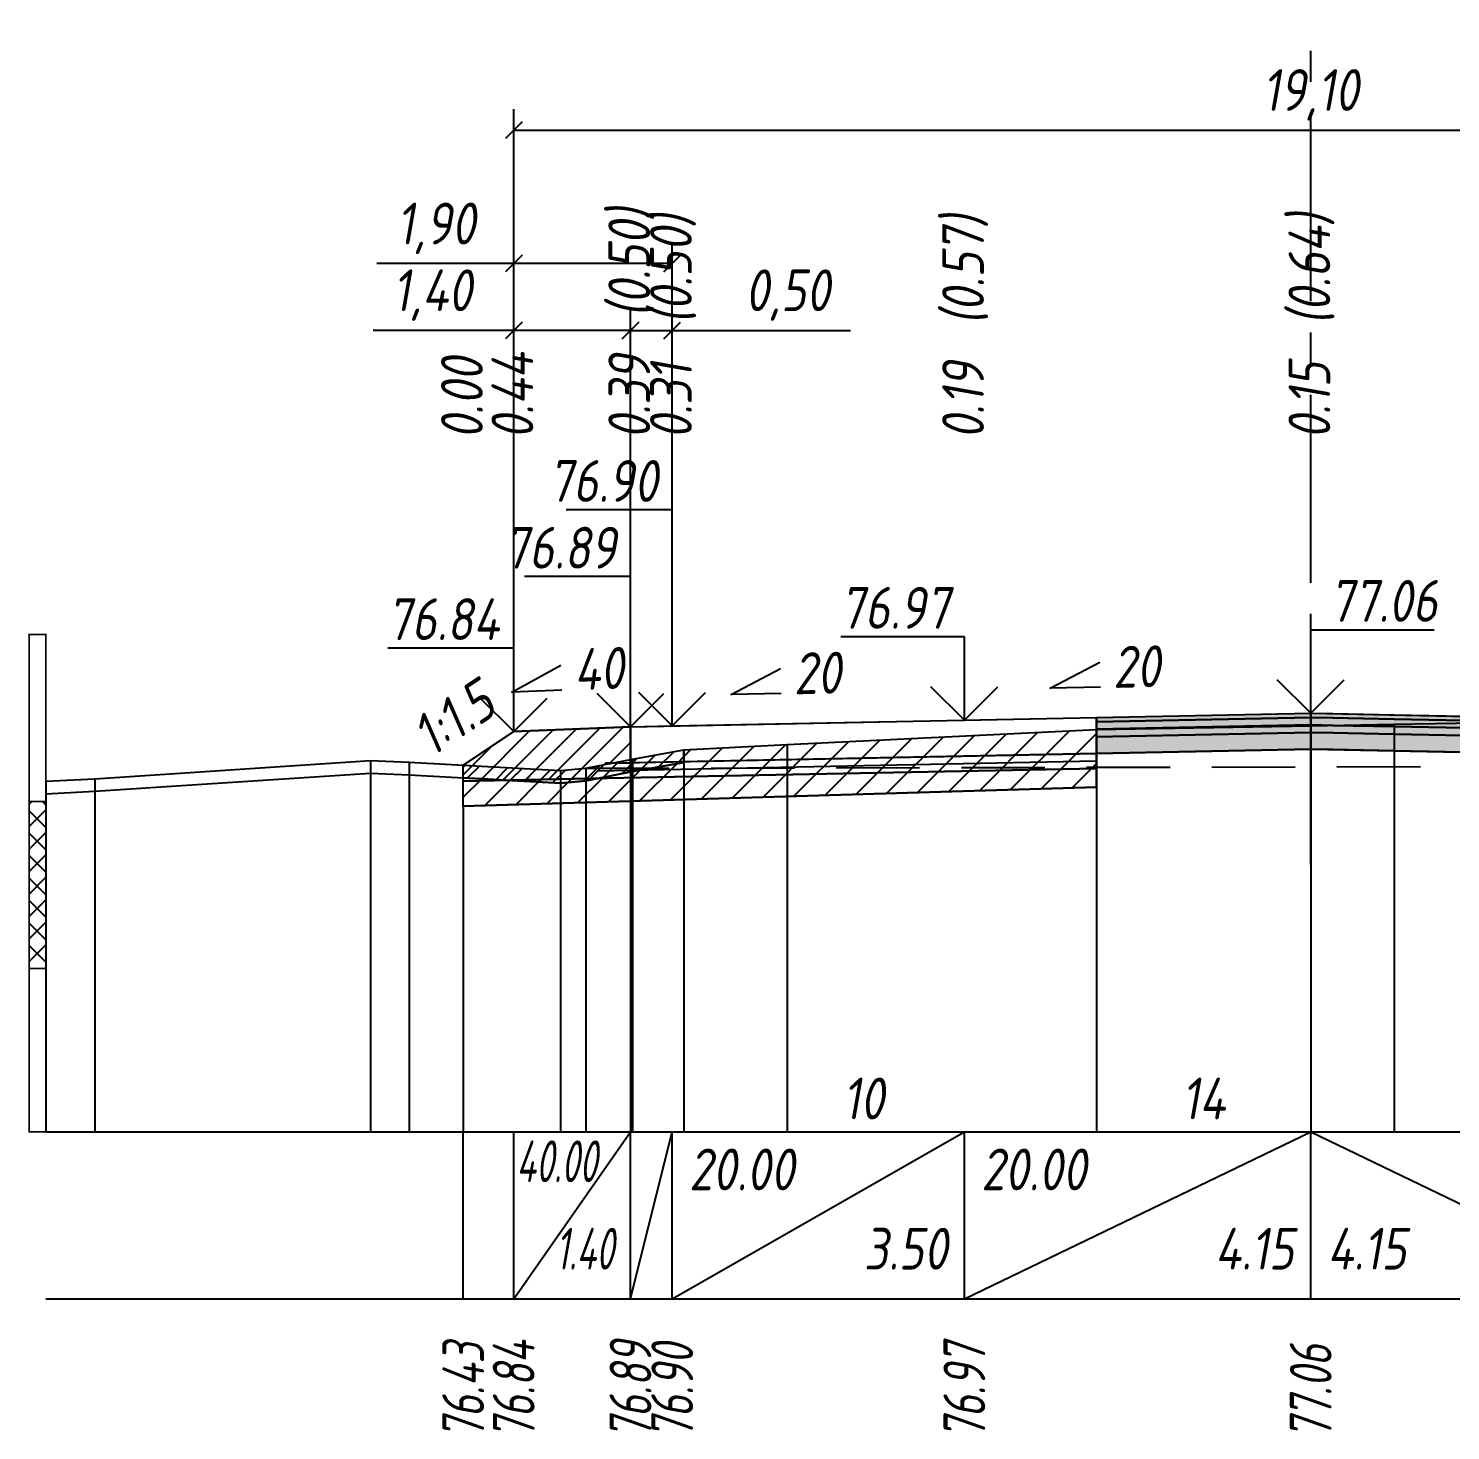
# Model space of a CAD drawing. Extents: x -717 to 1451, y -133302 to 233.
# Drawn here: x 78.9 to 164.2, y -17783.9 to -17699.9 of the extents above; entities that cross this region are included whole.
import ezdxf
from ezdxf.enums import TextEntityAlignment as Align

# ---------------------------------------------------------------- set-up
doc = ezdxf.new("R2010")
doc.units = 0
doc.linetypes.add('осевая2', pattern=[1.125, 0.75, -0.125, 0.125, -0.125])
doc.linetypes.add('штриховая', pattern=[0.75, 0.5, -0.25])
for name, color, linetype in [('Интерполированный поперечник', 2, 'Continuous'), ('Код_514', 1, 'Continuous'), ('Контур_0', 7, 'Continuous'), ('Контур_2521', 7, 'Continuous'), ('Контур_2564', 7, 'Continuous'), ('Контур_2660', 7, 'Continuous'), ('Контур_2665', 7, 'Continuous'), ('Контур_400', 7, 'Continuous'), ('Контур_508', 7, 'Continuous'), ('Контур_512', 7, 'Continuous'), ('Контур_513', 7, 'Continuous'), ('Контур_818', 7, 'Continuous'), ('Красный поперечник', 1, 'Continuous'), ('Линейка абсолютных высот', 7, 'Continuous'), ('Объём_2501', 7, 'Continuous'), ('Объём_2564', 7, 'Continuous'), ('Объём_2650', 7, 'Continuous'), ('Объём_2660', 7, 'Continuous'), ('Объём_2661', 7, 'Continuous'), ('Объём_2665', 7, 'Continuous'), ('Объём_2666', 7, 'Continuous'), ('Объём_2667', 7, 'Continuous'), ('Объём_2668', 7, 'Continuous'), ('Объём_2669', 7, 'Continuous'), ('Объём_2675', 7, 'Continuous'), ('Объём_2753', 7, 'Continuous'), ('Ось', 1, 'осевая2'), ('Откосы', 7, 'Continuous'), ('Отметки покрытия', 7, 'Continuous'), ('Рабочие отметки', 7, 'Continuous'), ('Рабочие отметки доп.', 7, 'Continuous'), ('Слои выравнивания', 7, 'Continuous'), ('Таблица', 7, 'Continuous'), ('Уклоны проезжей части', 7, 'Continuous'), ('Черный поперечник', 3, 'Continuous')]:
    doc.layers.add(name, color=color, linetype=linetype)
for name, color, linetype, true_color in [('Контур_2540', 2, 'Continuous', 0xffff00), ('Контур_2560', 2, 'Continuous', 0xffff00), ('Контур_2561', 7, 'Continuous', 0xff8040), ('Контур_2562', 3, 'Continuous', 0x00ff00), ('Контур_2563', 7, 'Continuous', 0xff8000), ('Контур_2570', 7, 'Continuous', 0x80ff00), ('Контур_2725', 7, 'Continuous', 0x323232), ('Контур_2736', 4, 'Continuous', 0x00ffff), ('Контур_2737', 4, 'Continuous', 0x00ffff), ('Контур_2738', 4, 'Continuous', 0x00ffff), ('Контур_2739', 4, 'Continuous', 0x00ffff), ('Контур_2741', 4, 'Continuous', 0x00ffff), ('Контур_2742', 4, 'Continuous', 0x00ffff), ('Контур_2743', 4, 'Continuous', 0x00ffff), ('Контур_2744', 7, 'Continuous', 0xa4ffff), ('Контур_2745', 7, 'Continuous', 0xa4ffff), ('Контур_2747', 4, 'Continuous', 0x00ffff), ('Контур_2748', 4, 'Continuous', 0x00ffff), ('Контур_2749', 4, 'Continuous', 0x00ffff), ('Контур_2750', 4, 'Continuous', 0x00ffff), ('Контур_2751', 4, 'Continuous', 0x00ffff), ('Контур_2752', 4, 'Continuous', 0x00ffff), ('Контур_2760', 7, 'Continuous', 0x323232), ('Контур_2761', 7, 'Continuous', 0x323232), ('Контур_2762', 7, 'Continuous', 0x323232), ('Контур_2763', 7, 'Continuous', 0x323232), ('Контур_402', 7, 'Continuous', 0xff6464), ('Контур_703', 4, 'Continuous', 0x00ffff), ('Контур_705', 4, 'Continuous', 0x00ffff), ('Контур_707', 4, 'Continuous', 0x00ffff), ('Контур_720', 131, 'Continuous', 0xaaffff), ('Объём_2500', 7, 'Continuous', 0xc0c0c0), ('Объём_2520', 7, 'Continuous', 0x80ffff), ('Объём_2540', 2, 'Continuous', 0xffff00), ('Объём_2560', 2, 'Continuous', 0xffff00), ('Объём_2561', 7, 'Continuous', 0xff8040), ('Объём_2562', 3, 'Continuous', 0x00ff00), ('Объём_2563', 7, 'Continuous', 0xff8000), ('Объём_2570', 7, 'Continuous', 0x80ff00), ('Объём_2600', 7, 'Continuous', 0x808000), ('Объём_2746', 2, 'Continuous', 0xffff00)]:
    doc.layers.add(name, color=color, linetype=linetype, true_color=true_color)
doc.styles.get("Standard").update_dxf_attribs({"font": 'txt', "height": 2.5})
doc.styles.add('М', font='romand.shx', dxfattribs={"width": 0.8, "oblique": 10, "height": 2.5})
doc.dimstyles.new('ISO-25', dxfattribs={"dimtxt": 2.5, "dimasz": 2.5, "dimexe": 1.25, "dimexo": 0.625, "dimtad": 1, "dimtxsty": 'Standard', "dimcen": 2.5, "dimadec": 0, "dimazin": 0, "dimtfac": 1, "dimtmove": 0, "dimatfit": 3, "dimfxl": 1, "dimarcsym": 0})

# ---------------------------------------------------------------- blocks, each defined once
blk = doc.blocks.new('_Oblique')
at = {"color": 0, "linetype": 'ByBlock', "lineweight": -2}
blk.add_line((-0.5, -0.5), (0.5, 0.5), dxfattribs=at)
blk = doc.blocks.new('*D418')
at = {"color": 0, "lineweight": -2, "transparency": 16777216}
for p, q in [((108.024, -17741.449), (108.024, -17716.729)), ((115.024, -17741.169), (115.024, -17716.729)), ((108.024, -17717.979), (99.613, -17717.979)), ((115.024, -17717.979), (108.024, -17717.979))]:
    blk.add_line(p, q, dxfattribs=at)
at = {"layer": 'Defpoints', "color": 0, "transparency": 16777216}
for p in [(115.024, -17717.979), (108.024, -17742.074), (115.024, -17741.794)]:
    blk.add_point(p, dxfattribs=at)
at = {"color": 0, "lineweight": -2, "transparency": 16777216, "rotation": 180}
blk.add_blockref('_Oblique', (108.024, -17717.979), dxfattribs=at)
at = {"color": 0, "lineweight": -2, "transparency": 16777216}
blk.add_blockref('_Oblique', (115.024, -17717.979), dxfattribs=at)
at = {"color": 0, "transparency": 16777216, "insert": (103.154, -17715.866), "char_height": 2.5, "width": 8.75, "attachment_point": 5, "style": 'М'}
blk.add_mtext('1,40', dxfattribs=at)
blk = doc.blocks.new('*D420')
at = {"color": 0, "lineweight": -2, "transparency": 16777216}
for p, q in [((115.024, -17741.169), (115.024, -17716.729)), ((117.524, -17741.119), (117.524, -17716.729)), ((115.024, -17717.979), (117.524, -17717.979)), ((117.524, -17717.979), (128.198, -17717.979))]:
    blk.add_line(p, q, dxfattribs=at)
at = {"layer": 'Defpoints', "color": 0, "transparency": 16777216}
for p in [(117.524, -17717.979), (115.024, -17741.794), (117.524, -17741.744)]:
    blk.add_point(p, dxfattribs=at)
at = {"color": 0, "lineweight": -2, "transparency": 16777216, "rotation": 180}
blk.add_blockref('_Oblique', (115.024, -17717.979), dxfattribs=at)
at = {"color": 0, "lineweight": -2, "transparency": 16777216}
blk.add_blockref('_Oblique', (117.524, -17717.979), dxfattribs=at)
at = {"color": 0, "transparency": 16777216, "insert": (124.437, -17715.866), "char_height": 2.5, "width": 9.16667, "attachment_point": 5, "style": 'М'}
blk.add_mtext('0,50', dxfattribs=at)
blk = doc.blocks.new('*D423')
at = {"color": 0, "lineweight": -2, "transparency": 16777216}
for p, q in [((108.024, -17741.449), (108.024, -17712.729)), ((117.524, -17741.119), (117.524, -17712.729)), ((108.024, -17713.979), (99.831, -17713.979)), ((117.524, -17713.979), (108.024, -17713.979))]:
    blk.add_line(p, q, dxfattribs=at)
at = {"layer": 'Defpoints', "color": 0, "transparency": 16777216}
for p in [(117.524, -17713.979), (108.024, -17742.074), (117.524, -17741.744)]:
    blk.add_point(p, dxfattribs=at)
at = {"color": 0, "lineweight": -2, "transparency": 16777216, "rotation": 180}
blk.add_blockref('_Oblique', (108.024, -17713.979), dxfattribs=at)
at = {"color": 0, "lineweight": -2, "transparency": 16777216}
blk.add_blockref('_Oblique', (117.524, -17713.979), dxfattribs=at)
at = {"color": 0, "transparency": 16777216, "insert": (103.372, -17711.866), "char_height": 2.5, "width": 8.75, "attachment_point": 5, "style": 'М'}
blk.add_mtext('1,90', dxfattribs=at)
blk = doc.blocks.new('*D424')
at = {"color": 0, "lineweight": -2, "transparency": 16777216}
for p, q in [((108.024, -17741.449), (108.024, -17704.729)), ((203.524, -17741.449), (203.524, -17704.729)), ((108.024, -17705.979), (203.524, -17705.979))]:
    blk.add_line(p, q, dxfattribs=at)
at = {"layer": 'Defpoints', "color": 0, "transparency": 16777216}
for p in [(203.524, -17705.979), (108.024, -17742.074), (203.524, -17742.074)]:
    blk.add_point(p, dxfattribs=at)
at = {"color": 0, "lineweight": -2, "transparency": 16777216, "rotation": 180}
blk.add_blockref('_Oblique', (108.024, -17705.979), dxfattribs=at)
at = {"color": 0, "lineweight": -2, "transparency": 16777216}
blk.add_blockref('_Oblique', (203.524, -17705.979), dxfattribs=at)
at = {"color": 0, "transparency": 16777216, "insert": (155.774, -17703.866), "char_height": 2.5, "width": 10.41667, "attachment_point": 5, "style": 'М'}
blk.add_mtext('19,10', dxfattribs=at)

msp = doc.modelspace()

# ---------------------------------------------------------------- hatches: boundary and pattern name
at = {"layer": 'Линейка абсолютных высот'}
h = msp.add_hatch(dxfattribs=at)
h.set_pattern_fill('ANSI37', scale=0.30000001, style=0)
h.paths.add_polyline_path([(80, -17756.202), (80, -17746.202), (79, -17746.202), (79, -17756.202)])
at = {"layer": 'Объём_2563'}
h = msp.add_hatch(dxfattribs=at)
h.set_pattern_fill('ANSI31', color=256, scale=0.3)
h.paths.add_polyline_path([(108.024, -17742.012), (115.024, -17741.732), (115.024, -17743.882), (113.524, -17743.912), (112.606, -17744.83), (105, -17744.982), (105, -17744.028)])
at = {"layer": 'Объём_2570'}
h = msp.add_hatch(dxfattribs=at)
h.set_pattern_fill('ANSI31', color=256, scale=0.2)
h.paths.add_polyline_path([(118.222, -17743.864), (115.141, -17744.411), (112.347, -17744.963), (110.819, -17745.098), (105, -17744.778), (105, -17744.028), (110.819, -17744.348), (112.347, -17744.213), (115.141, -17743.661), (118.222, -17743.114)])
at = {"layer": 'Объём_2600'}
h = msp.add_hatch(dxfattribs=at)
h.set_pattern_fill('ANSI31', color=6, scale=0.4)
h.paths.add_polyline_path([(124.403, -17742.789), (142.944, -17741.884), (142.944, -17745.352), (105, -17746.49), (105, -17744.778), (110.819, -17745.098), (112.347, -17744.963), (115.141, -17744.411), (118.222, -17743.864), (118.222, -17743.114)])
at = {"layer": 'Слои выравнивания'}
for color, points in [(2, [(142.944, -17741.173), (155.774, -17740.917), (155.774, -17741.167), (142.944, -17741.423)]), (3, [(142.944, -17741.423), (155.774, -17741.167), (155.774, -17741.617), (142.944, -17741.873)]), (2, [(155.774, -17740.917), (157.109, -17740.943), (160.768, -17741.016), (166.981, -17741.141), (172.779, -17741.257), (176.524, -17741.332), (190.551, -17741.612), (190.551, -17741.862), (176.524, -17741.582), (172.779, -17741.507), (166.981, -17741.391), (160.768, -17741.266), (157.109, -17741.193), (155.774, -17741.167)]), (3, [(155.774, -17741.167), (157.109, -17741.193), (160.768, -17741.266), (166.981, -17741.391), (172.779, -17741.507), (176.524, -17741.582), (190.551, -17741.862), (190.551, -17742.312), (176.524, -17742.032), (172.779, -17741.957), (166.981, -17741.841), (160.768, -17741.716), (157.109, -17741.643), (155.774, -17741.617)]), (4, [(142.944, -17741.873), (155.774, -17741.617), (155.774, -17742.067), (142.944, -17742.323)]), (5, [(142.944, -17742.323), (155.774, -17742.067), (155.774, -17743.067), (142.944, -17743.323)]), (4, [(155.774, -17741.617), (157.109, -17741.643), (160.768, -17741.716), (166.981, -17741.841), (172.779, -17741.957), (176.524, -17742.032), (190.551, -17742.312), (190.551, -17742.762), (176.524, -17742.482), (172.779, -17742.407), (166.981, -17742.291), (160.768, -17742.166), (157.109, -17742.093), (155.774, -17742.067)]), (5, [(155.774, -17742.067), (157.109, -17742.093), (160.768, -17742.166), (166.981, -17742.291), (172.779, -17742.407), (176.524, -17742.482), (190.551, -17742.762), (190.551, -17743.762), (176.524, -17743.482), (172.779, -17743.407), (166.981, -17743.291), (160.768, -17743.166), (157.109, -17743.093), (155.774, -17743.067)])]:
    msp.add_hatch(color=color, dxfattribs=at).paths.add_polyline_path(points)

# ---------------------------------------------------------------- linework, layer by layer
at = {"layer": 'Интерполированный поперечник', "linetype": 'штриховая', "ltscale": 10, "flags": 128}
msp.add_lwpolyline([(112.347, -17744.213), (221.209, -17744.005)], dxfattribs=at)
at = {"layer": 'Код_514'}
for p, q in [((105, -17776), (105, -17766)), ((108.024, -17776), (108.024, -17766)), ((108.024, -17776), (115.024, -17766)), ((115.024, -17776), (115.024, -17766)), ((115.024, -17776), (117.524, -17766)), ((117.524, -17776), (117.524, -17766)), ((117.524, -17776), (135.024, -17766)), ((135.024, -17776), (135.024, -17766)), ((135.024, -17776), (155.774, -17766)), ((155.774, -17776), (155.774, -17766)), ((155.774, -17766), (176.524, -17776))]:
    msp.add_line(p, q, dxfattribs=at)
at = {"layer": 'Контур_0', "flags": 128}
for points in [[(115.024, -17741.732), (142.944, -17741.173), (142.944, -17743.323), (115.024, -17743.882), (115.024, -17741.732), (115.024, -17741.732)], [(108.024, -17742.012), (105, -17744.028), (105, -17744.028), (105, -17744.028), (105, -17744.028), (105, -17744.028), (105, -17744.028), (105, -17744.028), (105, -17744.028), (105, -17744.028), (105, -17744.028), (105, -17744.028), (105, -17744.028), (105, -17744.028), (105, -17744.028), (105, -17744.028)], [(108.024, -17742.012), (105, -17744.028), (105, -17744.028), (105, -17744.028), (105, -17744.028), (105, -17744.028), (105, -17744.028), (105, -17744.028), (105, -17744.028), (105, -17744.028), (105, -17744.028), (105, -17744.028), (105, -17744.028), (105, -17744.028), (105, -17744.028), (105, -17744.028), (105, -17744.028), (105, -17744.028), (105, -17744.028), (105, -17744.028), (105, -17744.028), (105, -17744.028), (105, -17744.028), (105, -17744.028), (105, -17744.028), (105, -17744.028), (105, -17744.028), (105, -17744.028), (105, -17744.028), (105, -17744.028)], [(105, -17744.982), (112.606, -17744.83), (113.524, -17743.912), (115.024, -17743.882)], [(113.524, -17743.912), (142.944, -17743.323), (142.944, -17744.223), (112.606, -17744.83), (113.524, -17743.912), (113.524, -17743.912)]]:
    msp.add_lwpolyline(points, dxfattribs=at)
at = {"layer": 'Контур_2521', "color": 250, "flags": 128}
msp.add_lwpolyline([(113.065, -17744.371), (142.944, -17743.773)], dxfattribs=at)
at = {"layer": 'Контур_2540', "flags": 128}
msp.add_lwpolyline([(112.606, -17744.83), (142.944, -17744.223), (142.944, -17745.352), (105, -17746.49), (105, -17744.982), (112.606, -17744.83), (112.606, -17744.83)], dxfattribs=at)
at = {"layer": 'Контур_2560', "flags": 128}
msp.add_lwpolyline([(108.024, -17742.012), (108.024, -17742.012), (108.024, -17742.012), (115.024, -17741.732)], dxfattribs=at)
at = {"layer": 'Контур_2561', "flags": 128}
msp.add_lwpolyline([(115.024, -17741.732), (115.024, -17741.732), (108.024, -17742.012), (108.024, -17742.012), (115.024, -17741.732)], dxfattribs=at)
at = {"layer": 'Контур_2562', "flags": 128}
msp.add_lwpolyline([(108.024, -17742.012), (108.024, -17742.012), (108.024, -17742.012), (108.024, -17742.012), (108.024, -17742.012)], dxfattribs=at)
at = {"layer": 'Контур_2563', "flags": 128}
msp.add_lwpolyline([(108.024, -17742.012), (115.024, -17741.732), (115.024, -17743.882), (113.524, -17743.912), (112.606, -17744.83), (105, -17744.982), (105, -17744.028), (108.024, -17742.012), (108.024, -17742.012)], dxfattribs=at)
at = {"layer": 'Контур_2564', "flags": 128}
msp.add_lwpolyline([(108.024, -17742.012), (115.024, -17741.732)], dxfattribs=at)
at = {"layer": 'Контур_2570', "flags": 128}
msp.add_lwpolyline([(80, -17745.739), (82.934, -17745.596), (99.447, -17744.5), (101.764, -17744.6), (110.819, -17745.098), (112.347, -17744.963), (112.347, -17744.963), (115.141, -17744.411), (118.222, -17743.864), (118.222, -17743.114), (124.403, -17742.789), (142.944, -17741.884), (155.774, -17741.666), (160.768, -17741.581), (166.981, -17741.477)], dxfattribs=at)
at = {"layer": 'Контур_2660', "flags": 128}
msp.add_lwpolyline([(105, -17746.49), (142.944, -17745.352)], dxfattribs=at)
at = {"layer": 'Контур_2665', "flags": 128}
msp.add_lwpolyline([(108.024, -17742.012), (108.024, -17742.012)], dxfattribs=at)
at = {"layer": 'Контур_2725', "flags": 128}
msp.add_lwpolyline([(142.944, -17743.323), (155.774, -17743.067), (157.109, -17743.093), (160.768, -17743.166), (166.981, -17743.291), (172.779, -17743.407), (176.524, -17743.482), (190.551, -17743.762)], dxfattribs=at)
at = {"layer": 'Контур_2736', "flags": 128}
msp.add_lwpolyline([(108.024, -17742.012), (105, -17744.028)], dxfattribs=at)
at = {"layer": 'Контур_2737', "flags": 128}
msp.add_lwpolyline([(105, -17744.028), (105, -17744.028)], dxfattribs=at)
at = {"layer": 'Контур_2738', "flags": 128}
msp.add_lwpolyline([(105, -17744.028), (105, -17744.028)], dxfattribs=at)
at = {"layer": 'Контур_2739', "flags": 128}
msp.add_lwpolyline([(105, -17744.028), (105, -17744.028)], dxfattribs=at)
at = {"layer": 'Контур_2741', "flags": 128}
msp.add_lwpolyline([(105, -17744.028), (105, -17744.028)], dxfattribs=at)
at = {"layer": 'Контур_2742', "flags": 128}
msp.add_lwpolyline([(105, -17744.028), (105, -17744.028)], dxfattribs=at)
at = {"layer": 'Контур_2743', "flags": 128}
msp.add_lwpolyline([(105, -17744.028), (105, -17744.028)], dxfattribs=at)
at = {"layer": 'Контур_2744', "flags": 128}
msp.add_lwpolyline([(105, -17744.028), (105, -17744.028)], dxfattribs=at)
msp.add_lwpolyline([(105, -17744.028), (105, -17744.028)], dxfattribs=at)
msp.add_lwpolyline([(105, -17744.028), (105, -17744.028)], dxfattribs=at)
msp.add_lwpolyline([(105, -17744.028), (105, -17744.028)], dxfattribs=at)
msp.add_lwpolyline([(105, -17744.028), (105, -17744.028)], dxfattribs=at)
msp.add_lwpolyline([(105, -17744.028), (105, -17744.028)], dxfattribs=at)
at = {"layer": 'Контур_2745', "flags": 128}
msp.add_lwpolyline([(105, -17744.028), (105, -17744.028)], dxfattribs=at)
msp.add_lwpolyline([(105, -17744.028), (105, -17744.028)], dxfattribs=at)
msp.add_lwpolyline([(105, -17744.028), (105, -17744.028)], dxfattribs=at)
msp.add_lwpolyline([(105, -17744.028), (105, -17744.028)], dxfattribs=at)
msp.add_lwpolyline([(105, -17744.028), (105, -17744.028)], dxfattribs=at)
msp.add_lwpolyline([(105, -17744.028), (105, -17744.028)], dxfattribs=at)
at = {"layer": 'Контур_2747', "flags": 128}
msp.add_lwpolyline([(105, -17744.028), (105, -17744.028)], dxfattribs=at)
at = {"layer": 'Контур_2748', "flags": 128}
msp.add_lwpolyline([(105, -17744.028), (105, -17744.028)], dxfattribs=at)
at = {"layer": 'Контур_2749', "flags": 128}
msp.add_lwpolyline([(105, -17744.028), (105, -17744.028)], dxfattribs=at)
at = {"layer": 'Контур_2750', "flags": 128}
msp.add_lwpolyline([(105, -17744.028), (105, -17744.028)], dxfattribs=at)
at = {"layer": 'Контур_2751', "flags": 128}
msp.add_lwpolyline([(105, -17744.028), (105, -17744.028)], dxfattribs=at)
at = {"layer": 'Контур_2752', "flags": 128}
msp.add_lwpolyline([(105, -17744.028), (105, -17744.028)], dxfattribs=at)
at = {"layer": 'Контур_2760', "flags": 128}
msp.add_lwpolyline([(142.944, -17741.173), (155.774, -17740.917), (157.109, -17740.943), (160.768, -17741.016), (166.981, -17741.141), (172.779, -17741.257), (176.524, -17741.332), (190.551, -17741.612)], dxfattribs=at)
at = {"layer": 'Контур_2761', "flags": 128}
msp.add_lwpolyline([(142.944, -17741.423), (155.774, -17741.167), (157.109, -17741.193), (160.768, -17741.266), (166.981, -17741.391), (172.779, -17741.507), (176.524, -17741.582), (190.551, -17741.862)], dxfattribs=at)
at = {"layer": 'Контур_2762', "flags": 128}
msp.add_lwpolyline([(142.944, -17741.873), (155.774, -17741.617), (157.109, -17741.643), (160.768, -17741.716), (166.981, -17741.841), (172.779, -17741.957), (176.524, -17742.032), (190.551, -17742.312)], dxfattribs=at)
at = {"layer": 'Контур_2763', "flags": 128}
msp.add_lwpolyline([(142.944, -17742.323), (155.774, -17742.067), (157.109, -17742.093), (160.768, -17742.166), (166.981, -17742.291), (172.779, -17742.407), (176.524, -17742.482), (190.551, -17742.762)], dxfattribs=at)
at = {"layer": 'Контур_400', "flags": 128}
for points in [[(115.024, -17741.732), (117.524, -17741.682), (117.524, -17741.682), (117.524, -17741.682), (117.524, -17741.682), (117.524, -17741.682), (117.524, -17741.682), (135.024, -17741.332), (155.774, -17740.917)], [(155.774, -17740.917), (176.524, -17741.332), (194.024, -17741.682), (194.024, -17741.682), (194.024, -17741.682), (194.024, -17741.682), (194.024, -17741.682), (194.024, -17741.682), (196.524, -17741.732)]]:
    msp.add_lwpolyline(points, dxfattribs=at)
at = {"layer": 'Контур_402', "flags": 128}
msp.add_lwpolyline([(105, -17746.49), (142.944, -17745.352), (142.944, -17743.323), (155.774, -17743.067), (190.551, -17743.762), (190.551, -17746.01), (210.415, -17746.606)], dxfattribs=at)
at = {"layer": 'Контур_508', "flags": 128}
msp.add_lwpolyline([(105, -17746.49), (142.944, -17745.352), (142.944, -17743.323), (155.774, -17743.067), (190.551, -17743.762), (190.551, -17746.01), (210.415, -17746.606), (210.415, -17746), (211.507, -17746), (214.479, -17744.018)], dxfattribs=at)
at = {"layer": 'Контур_512', "flags": 128}
msp.add_lwpolyline([(105, -17746.49), (142.944, -17745.352)], dxfattribs=at)
at = {"layer": 'Контур_513', "flags": 128}
msp.add_lwpolyline([(105, -17746.49), (142.944, -17745.352), (142.944, -17743.323), (155.774, -17743.067), (190.551, -17743.762), (190.551, -17746.01), (210.415, -17746.606), (210.415, -17746), (211.507, -17746), (214.479, -17744.018)], dxfattribs=at)
at = {"layer": 'Контур_703', "flags": 128}
for points in [[(108.024, -17742.012), (105, -17744.028)], [(105, -17744.028), (105, -17744.028)]]:
    msp.add_lwpolyline(points, dxfattribs=at)
at = {"layer": 'Контур_705', "flags": 128}
msp.add_lwpolyline([(105, -17744.028), (105, -17744.028)], dxfattribs=at)
at = {"layer": 'Контур_707', "flags": 128}
msp.add_lwpolyline([(105, -17744.028), (105, -17744.028)], dxfattribs=at)
at = {"layer": 'Контур_720', "flags": 128}
msp.add_lwpolyline([(105, -17744.028), (105, -17744.028)], dxfattribs=at)
at = {"layer": 'Контур_818', "flags": 128}
msp.add_lwpolyline([(105, -17744.778), (110.819, -17745.098), (112.347, -17744.963), (112.347, -17744.963), (115.141, -17744.411), (118.222, -17743.864), (118.222, -17743.114), (124.403, -17742.789), (142.944, -17741.884), (155.774, -17741.666), (160.768, -17741.581), (166.981, -17741.477), (172.779, -17741.591), (190.551, -17741.895), (206.617, -17742.563), (212.461, -17742.84), (212.461, -17743.59), (214.479, -17743.866)], dxfattribs=at)
at = {"layer": 'Красный поперечник'}
for p, q in [((117.524, -17741.682), (135.024, -17741.332)), ((135.024, -17741.332), (155.774, -17740.917)), ((155.774, -17740.917), (176.524, -17741.332)), ((105, -17744.028), (108.024, -17742.012)), ((108.024, -17742.012), (115.024, -17741.732)), ((115.024, -17741.732), (117.524, -17741.682)), ((142.944, -17745.352), (142.944, -17766)), ((105, -17746.49), (105, -17766))]:
    msp.add_line(p, q, dxfattribs=at)
at = {"layer": 'Линейка абсолютных высот', "color": 7, "const_width": 0.1, "flags": 128}
for points in [[(80, -17746.202), (80, -17736.202), (79, -17736.202), (79, -17746.202), (80, -17746.202)], [(80, -17756.202), (80, -17746.202), (79, -17746.202), (79, -17756.202), (80, -17756.202)], [(80, -17766), (80, -17756.202), (79, -17756.202), (79, -17766), (80, -17766)]]:
    msp.add_lwpolyline(points, dxfattribs=at)
at = {"layer": 'Объём_2500', "flags": 128}
msp.add_lwpolyline([(115.024, -17741.732), (142.944, -17741.173), (142.944, -17743.323), (115.024, -17743.882), (115.024, -17741.732), (115.024, -17741.732)], dxfattribs=at)
at = {"layer": 'Объём_2501', "flags": 128}
for points in [[(115.024, -17741.732), (117.524, -17741.682), (117.524, -17741.682), (117.524, -17741.682), (117.524, -17741.682), (117.524, -17741.682), (117.524, -17741.682), (135.024, -17741.332), (155.774, -17740.917)], [(155.774, -17740.917), (176.524, -17741.332), (194.024, -17741.682), (194.024, -17741.682), (194.024, -17741.682), (194.024, -17741.682), (194.024, -17741.682), (194.024, -17741.682), (196.524, -17741.732)]]:
    msp.add_lwpolyline(points, dxfattribs=at)
at = {"layer": 'Объём_2520', "color": 250, "flags": 128}
msp.add_lwpolyline([(113.524, -17743.912), (142.944, -17743.323), (142.944, -17744.223), (112.606, -17744.83), (113.524, -17743.912), (113.524, -17743.912)], dxfattribs=at)
at = {"layer": 'Объём_2540', "flags": 128}
msp.add_lwpolyline([(112.606, -17744.83), (142.944, -17744.223), (142.944, -17745.352), (105, -17746.49), (105, -17744.982), (112.606, -17744.83), (112.606, -17744.83)], dxfattribs=at)
at = {"layer": 'Объём_2560', "flags": 128}
msp.add_lwpolyline([(108.024, -17742.012), (108.024, -17742.012), (108.024, -17742.012), (115.024, -17741.732)], dxfattribs=at)
at = {"layer": 'Объём_2561', "flags": 128}
msp.add_lwpolyline([(115.024, -17741.732), (115.024, -17741.732), (108.024, -17742.012), (108.024, -17742.012), (115.024, -17741.732)], dxfattribs=at)
at = {"layer": 'Объём_2562', "flags": 128}
msp.add_lwpolyline([(108.024, -17742.012), (108.024, -17742.012), (108.024, -17742.012), (108.024, -17742.012), (108.024, -17742.012)], dxfattribs=at)
at = {"layer": 'Объём_2563', "color": 250, "flags": 128}
msp.add_lwpolyline([(108.024, -17742.012), (115.024, -17741.732), (115.024, -17743.882), (113.524, -17743.912), (112.606, -17744.83), (105, -17744.982), (105, -17744.028), (108.024, -17742.012), (108.024, -17742.012)], dxfattribs=at)
at = {"layer": 'Объём_2564', "flags": 128}
msp.add_lwpolyline([(108.024, -17742.012), (115.024, -17741.732)], dxfattribs=at)
at = {"layer": 'Объём_2570', "flags": 128}
msp.add_lwpolyline([(118.222, -17743.864), (115.141, -17744.411), (112.347, -17744.963), (110.819, -17745.098), (105, -17744.778), (105, -17744.028), (110.819, -17744.348), (112.347, -17744.213), (115.141, -17743.661), (118.222, -17743.114), (118.222, -17743.864), (118.222, -17743.864)], dxfattribs=at)
at = {"layer": 'Объём_2650', "color": 6, "flags": 128}
msp.add_lwpolyline([(124.403, -17742.789), (142.944, -17741.884), (142.944, -17745.352), (105, -17746.49), (105, -17744.778), (110.819, -17745.098), (112.347, -17744.963), (115.141, -17744.411), (118.222, -17743.864), (118.222, -17743.114), (124.403, -17742.789), (124.403, -17742.789)], dxfattribs=at)
at = {"layer": 'Объём_2660', "flags": 128}
msp.add_lwpolyline([(105, -17746.49), (142.944, -17745.352)], dxfattribs=at)
at = {"layer": 'Объём_2661', "flags": 128}
msp.add_lwpolyline([(108.024, -17742.012), (105, -17744.028)], dxfattribs=at)
at = {"layer": 'Объём_2665', "flags": 128}
msp.add_lwpolyline([(108.024, -17742.012), (108.024, -17742.012)], dxfattribs=at)
at = {"layer": 'Объём_2666', "flags": 128}
msp.add_lwpolyline([(108.024, -17742.012), (105, -17744.028)], dxfattribs=at)
at = {"layer": 'Объём_2667', "flags": 128}
msp.add_lwpolyline([(105, -17744.028), (105, -17744.028)], dxfattribs=at)
msp.add_lwpolyline([(105, -17744.028), (105, -17744.028)], dxfattribs=at)
at = {"layer": 'Объём_2668', "flags": 128}
msp.add_lwpolyline([(105, -17744.028), (105, -17744.028)], dxfattribs=at)
msp.add_lwpolyline([(105, -17744.028), (105, -17744.028)], dxfattribs=at)
at = {"layer": 'Объём_2669', "flags": 128}
msp.add_lwpolyline([(105, -17744.028), (105, -17744.028)], dxfattribs=at)
msp.add_lwpolyline([(105, -17744.028), (105, -17744.028)], dxfattribs=at)
at = {"layer": 'Объём_2675', "flags": 128}
msp.add_lwpolyline([(105, -17744.028), (105, -17744.028)], dxfattribs=at)
msp.add_lwpolyline([(105, -17744.028), (105, -17744.028)], dxfattribs=at)
msp.add_lwpolyline([(105, -17744.028), (105, -17744.028)], dxfattribs=at)
msp.add_lwpolyline([(105, -17744.028), (105, -17744.028)], dxfattribs=at)
msp.add_lwpolyline([(105, -17744.028), (105, -17744.028)], dxfattribs=at)
msp.add_lwpolyline([(105, -17744.028), (105, -17744.028)], dxfattribs=at)
msp.add_lwpolyline([(105, -17744.028), (105, -17744.028)], dxfattribs=at)
msp.add_lwpolyline([(105, -17744.028), (105, -17744.028)], dxfattribs=at)
msp.add_lwpolyline([(105, -17744.028), (105, -17744.028)], dxfattribs=at)
msp.add_lwpolyline([(105, -17744.028), (105, -17744.028)], dxfattribs=at)
msp.add_lwpolyline([(105, -17744.028), (105, -17744.028)], dxfattribs=at)
msp.add_lwpolyline([(105, -17744.028), (105, -17744.028)], dxfattribs=at)
at = {"layer": 'Объём_2746', "flags": 128}
msp.add_lwpolyline([(110.819, -17745.098), (112.347, -17744.963), (115.141, -17744.411), (118.222, -17743.864), (118.222, -17743.114), (124.403, -17742.789), (142.944, -17741.884), (142.944, -17745.352), (105, -17746.49), (105, -17744.778), (110.819, -17745.098), (110.819, -17745.098)], dxfattribs=at)
at = {"layer": 'Объём_2753', "flags": 128}
msp.add_lwpolyline([(142.944, -17741.173), (142.944, -17741.173)], dxfattribs=at)
at = {"layer": 'Ось', "ltscale": 15}
msp.add_line((155.774, -17749.971), (155.774, -17699.887), dxfattribs=at)
at = {"layer": 'Откосы', "color": 1, "flags": 128}
for points in [[(110.907, -17739.527), (107.909, -17739.647), (110.847, -17738.028)], [(143.173, -17739.357), (140.174, -17739.417), (143.143, -17737.858)], [(124.048, -17739.74), (121.049, -17739.8), (124.018, -17738.24)]]:
    msp.add_lwpolyline(points, dxfattribs=at)
at = {"layer": 'Отметки покрытия', "color": 1}
for p, q in [((117.524, -17728.732), (111.174, -17728.732)), ((117.524, -17741.682), (117.524, -17728.732)), ((115.024, -17732.732), (108.674, -17732.732)), ((115.024, -17741.732), (115.024, -17732.732)), ((155.774, -17740.917), (155.774, -17735.917)), ((155.774, -17735.917), (163.174, -17735.917)), ((108.024, -17737.012), (100.474, -17737.012)), ((108.024, -17742.012), (108.024, -17737.012)), ((135.024, -17736.332), (127.624, -17736.332)), ((135.024, -17741.332), (135.024, -17736.332)), ((115.024, -17741.732), (113.024, -17739.732)), ((115.024, -17741.732), (117.024, -17739.732)), ((117.524, -17741.682), (115.524, -17739.682)), ((117.524, -17741.682), (119.524, -17739.682)), ((135.024, -17741.332), (133.024, -17739.332)), ((135.024, -17741.332), (137.024, -17739.332)), ((155.774, -17740.917), (153.774, -17738.917)), ((155.774, -17740.917), (157.774, -17738.917)), ((108.024, -17742.012), (106.024, -17740.012)), ((108.024, -17742.012), (110.024, -17740.012))]:
    msp.add_line(p, q, dxfattribs=at)
at = {"layer": 'Слои выравнивания'}
for p, q in [((142.944, -17741.173), (142.944, -17766)), ((155.774, -17740.917), (155.774, -17766)), ((115.024, -17741.732), (115.024, -17766))]:
    msp.add_line(p, q, dxfattribs=at)
at = {"layer": 'Слои выравнивания', "color": 2, "flags": 128}
for points in [[(142.944, -17741.173), (155.774, -17740.917), (155.774, -17741.167), (142.944, -17741.423)], [(155.774, -17740.917), (157.109, -17740.943), (160.768, -17741.016), (166.981, -17741.141), (172.779, -17741.257), (176.524, -17741.332), (190.551, -17741.612), (190.551, -17741.862), (176.524, -17741.582), (172.779, -17741.507), (166.981, -17741.391), (160.768, -17741.266), (157.109, -17741.193), (155.774, -17741.167)]]:
    msp.add_lwpolyline(points, close=True, dxfattribs=at)
at = {"layer": 'Слои выравнивания', "color": 3, "flags": 128}
for points in [[(142.944, -17741.423), (155.774, -17741.167), (155.774, -17741.617), (142.944, -17741.873)], [(155.774, -17741.167), (157.109, -17741.193), (160.768, -17741.266), (166.981, -17741.391), (172.779, -17741.507), (176.524, -17741.582), (190.551, -17741.862), (190.551, -17742.312), (176.524, -17742.032), (172.779, -17741.957), (166.981, -17741.841), (160.768, -17741.716), (157.109, -17741.643), (155.774, -17741.617)]]:
    msp.add_lwpolyline(points, close=True, dxfattribs=at)
at = {"layer": 'Слои выравнивания', "color": 4, "flags": 128}
for points in [[(142.944, -17741.873), (155.774, -17741.617), (155.774, -17742.067), (142.944, -17742.323)], [(155.774, -17741.617), (157.109, -17741.643), (160.768, -17741.716), (166.981, -17741.841), (172.779, -17741.957), (176.524, -17742.032), (190.551, -17742.312), (190.551, -17742.762), (176.524, -17742.482), (172.779, -17742.407), (166.981, -17742.291), (160.768, -17742.166), (157.109, -17742.093), (155.774, -17742.067)]]:
    msp.add_lwpolyline(points, close=True, dxfattribs=at)
at = {"layer": 'Слои выравнивания', "color": 5, "flags": 128}
for points in [[(142.944, -17742.323), (155.774, -17742.067), (155.774, -17743.067), (142.944, -17743.323)], [(155.774, -17742.067), (157.109, -17742.093), (160.768, -17742.166), (166.981, -17742.291), (172.779, -17742.407), (176.524, -17742.482), (190.551, -17742.762), (190.551, -17743.762), (176.524, -17743.482), (172.779, -17743.407), (166.981, -17743.291), (160.768, -17743.166), (157.109, -17743.093), (155.774, -17743.067)]]:
    msp.add_lwpolyline(points, close=True, dxfattribs=at)
at = {"layer": 'Таблица'}
for p, q in [((80, -17766), (239.479, -17766)), ((80, -17776), (239.479, -17776))]:
    msp.add_line(p, q, dxfattribs=at)
at = {"layer": 'Черный поперечник', "color": 7}
for p, q in [((142.944, -17741.884), (142.944, -17766)), ((155.774, -17741.666), (155.774, -17766)), ((160.768, -17741.581), (160.768, -17766)), ((118.222, -17743.114), (118.222, -17766)), ((124.403, -17742.789), (124.403, -17766)), ((99.447, -17743.75), (99.447, -17766)), ((101.764, -17743.85), (101.764, -17766)), ((115.141, -17743.661), (115.141, -17766)), ((82.934, -17744.846), (82.934, -17766)), ((110.819, -17744.348), (110.819, -17766)), ((112.347, -17744.213), (112.347, -17766)), ((80, -17744.989), (80, -17766))]:
    msp.add_line(p, q, dxfattribs=at)
at = {"layer": 'Черный поперечник', "flags": 128}
msp.add_lwpolyline([(80, -17744.989), (82.934, -17744.846), (99.447, -17743.75), (101.764, -17743.85), (110.819, -17744.348), (112.347, -17744.213), (115.141, -17743.661), (118.222, -17743.114), (124.403, -17742.789), (142.944, -17741.884), (155.774, -17741.666), (160.768, -17741.581), (166.981, -17741.477), (172.779, -17741.591), (190.551, -17741.895), (206.617, -17742.563), (212.461, -17742.84), (218.016, -17743.599), (221.209, -17744.005), (223.582, -17743.612), (236.308, -17742.199), (236.491, -17742.325), (239.479, -17742.061)], dxfattribs=at)

# ---------------------------------------------------------------- texts
at = {"layer": 'Код_514', "style": 'М', "oblique": 10}
for s, width, p in [('40.00', 0.6, (108.174, -17766.514)), ('20.00', 0.8, (118.524, -17767)), ('20.00', 0.8, (136.024, -17767))]:
    msp.add_text(s, height=2.5, dxfattribs=dict(at, width=width)).set_placement(p, align=Align.TOP_LEFT)
for s, width, p in [('1.40', 0.6, (114.024, -17775)), ('3.50', 0.8, (134.024, -17775)), ('4.15', 0.8, (154.774, -17775))]:
    msp.add_text(s, height=2.5, dxfattribs=dict(at, width=width)).set_placement(p, align=Align.BOTTOM_RIGHT)
at = {"layer": 'Код_514', "style": 'М', "oblique": 10, "width": 0.8}
msp.add_text('4.15', height=2.5, dxfattribs=at).set_placement((156.774, -17775), align=Align.BOTTOM_LEFT)
at = {"layer": 'Код_514', "style": 'М', "oblique": 10, "width": 0.7}
for s, p in [('76.43', (105, -17784.382)), ('76.84', (108.024, -17784.382)), ('76.89', (115.024, -17784.382)), ('76.90', (117.524, -17784.382)), ('76.97', (135.024, -17784.382)), ('77.06', (155.774, -17784.382))]:
    msp.add_text(s, height=2.5, rotation=90, dxfattribs=at).set_placement(p, align=Align.MIDDLE_LEFT)
at = {"layer": 'Отметки покрытия', "color": 1, "style": 'М', "oblique": 10, "width": 0.8}
for s, p in [('76.90', (116.665, -17729)), ('76.89', (114.165, -17733)), ('76.97', (134.165, -17736.6)), ('76.84', (107.165, -17737.28))]:
    msp.add_text(s, height=2.5, dxfattribs=at).set_placement(p, align=Align.BOTTOM_RIGHT)
msp.add_text('77.06', height=2.5, dxfattribs=at).set_placement((156.915, -17736.185), align=Align.BOTTOM_LEFT)
at = {"layer": 'Рабочие отметки', "color": 1, "style": 'М', "oblique": 10, "width": 0.8}
for s, p in [('0.44', (107.946, -17724.482)), ('0.39', (114.946, -17724.482)), ('0.00', (104.922, -17724.482)), ('0.31', (117.446, -17724.482)), ('0.19', (134.946, -17724.482)), ('0.15', (155.696, -17724.482))]:
    msp.add_text(s, height=2.5, rotation=90, dxfattribs=at).set_placement(p, align=Align.MIDDLE_LEFT)
at = {"layer": 'Рабочие отметки доп.', "color": 1, "style": 'М', "oblique": 10, "width": 0.8}
for s, p in [('(0.50)', (114.946, -17717.182)), ('(0.50)', (117.446, -17717.582)), ('(0.57)', (134.946, -17717.632)), ('(0.64)', (155.696, -17717.632))]:
    msp.add_text(s, height=2.5, rotation=90, dxfattribs=at).set_placement(p, align=Align.MIDDLE_LEFT)
at = {"layer": 'Слои выравнивания', "style": 'М', "oblique": 10, "width": 0.8}
for s, p in [('10', (128.984, -17766)), ('14', (149.359, -17766))]:
    msp.add_text(s, height=2.5, dxfattribs=at).set_placement(p, align=Align.BOTTOM_CENTER)
at = {"layer": 'Уклоны проезжей части', "color": 1, "style": 'М', "oblique": 10, "width": 0.8}
for s, rotation, p in [('40', 2.29061, (113.211, -17740.243)), ('20', 1.14576, (145.379, -17740.124)), ('20', 1.14576, (126.254, -17740.507)), ('1:1.5', 33.69007, (105.543, -17742.853))]:
    msp.add_text(s, height=2.5, rotation=rotation, dxfattribs=at).set_placement(p, align=Align.BOTTOM_CENTER)

# ---------------------------------------------------------------- dimensions: what is measured, and where the dimension line sits
at = {"color": 5}
dim = msp.add_linear_dim(base=(203.524, -17705.979), p1=(108.024, -17742.074), p2=(203.524, -17742.074), angle=180, dimstyle='ISO-25', override={"dimasz": 1, "dimlfac": 0.2, "dimzin": 0, "dimtxsty": 'М', "dimblk1": 'Oblique', "dimblk2": 'Oblique', "dimsah": 1}, dxfattribs=at)
dim.commit()
dim.dimension.update_dxf_attribs({"geometry": '*D424', "text_midpoint": (155.774, -17703.866)})
for base, p1, p2, picture, middle in [((117.524, -17713.979), (108.024, -17742.074), (117.524, -17741.744), '*D423', (103.372, -17713.979)), ((115.024, -17717.979), (108.024, -17742.074), (115.024, -17741.794), '*D418', (103.154, -17717.979)), ((117.524, -17717.979), (115.024, -17741.794), (117.524, -17741.744), '*D420', (124.437, -17717.979))]:
    dim = msp.add_linear_dim(base=base, p1=p1, p2=p2, angle=180, dimstyle='ISO-25', override={"dimasz": 1, "dimlfac": 0.2, "dimzin": 0, "dimtxsty": 'М', "dimblk1": 'Oblique', "dimblk2": 'Oblique', "dimsah": 1}, dxfattribs=at)
    dim.commit()
    dim.dimension.update_dxf_attribs({"geometry": picture, "text_midpoint": middle, "dimtype": 160})

doc.saveas('drawing.dxf')
